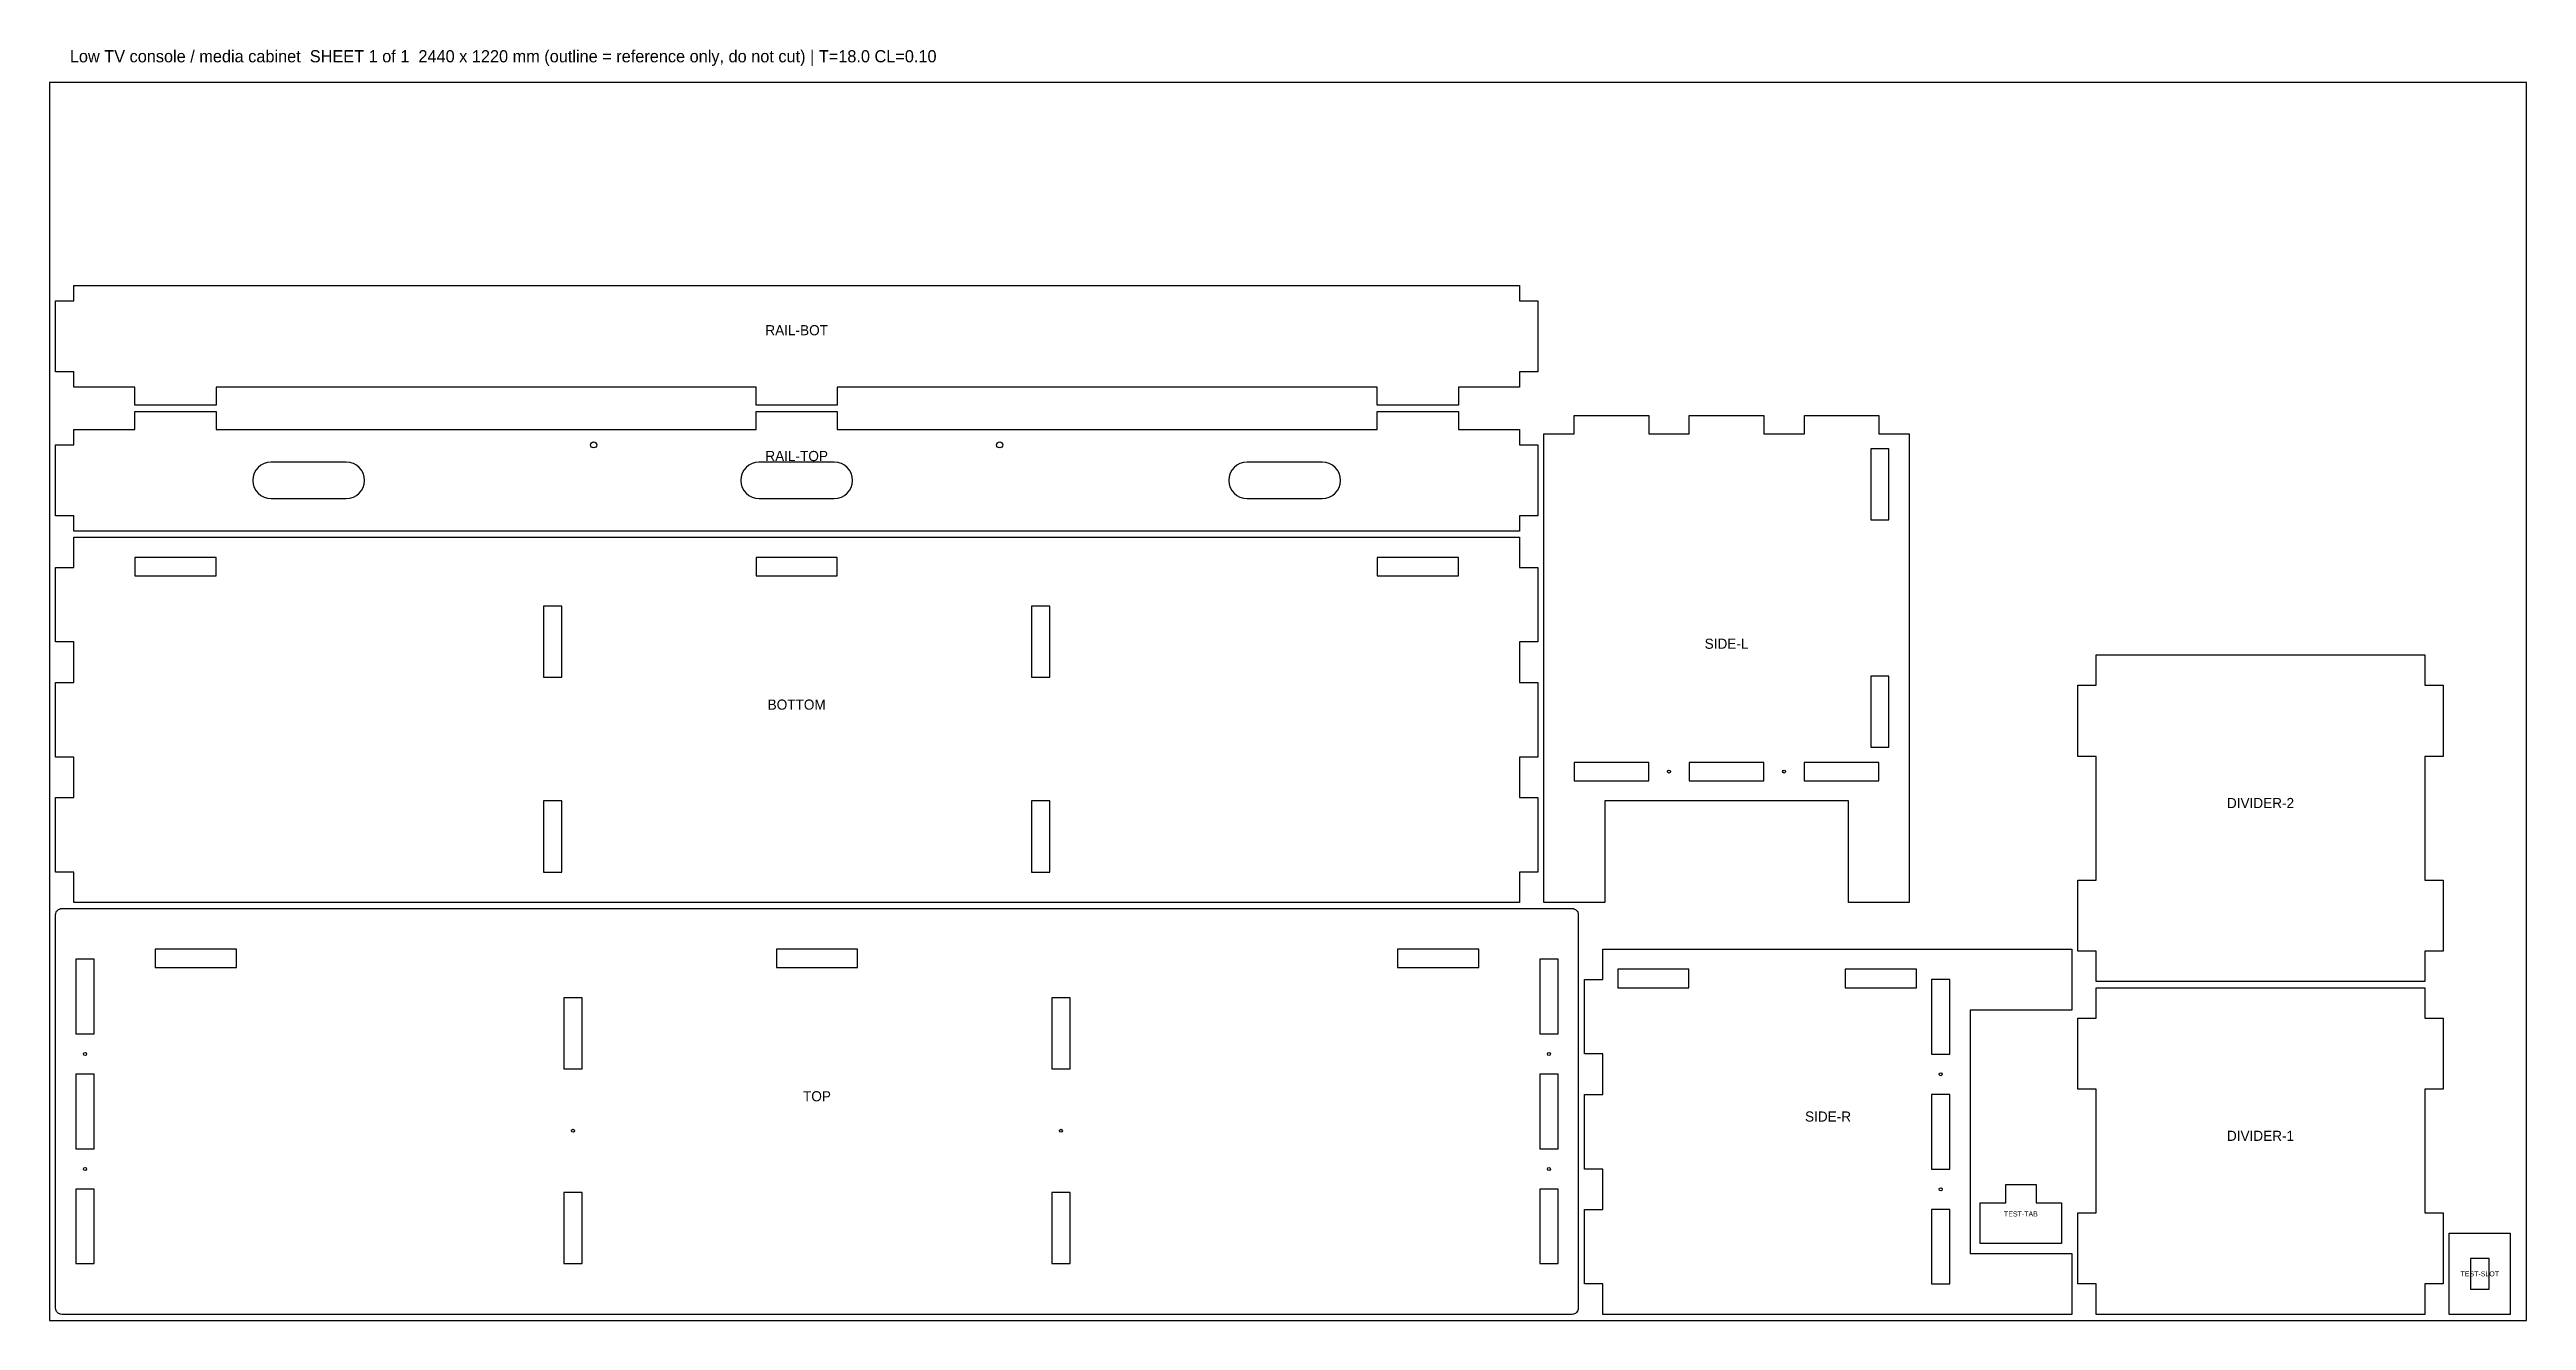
# Model space of a CAD drawing. Header units: millimetres. Extents: x 0 to 2440, y 0 to 1253.
import ezdxf
from ezdxf.enums import TextEntityAlignment as Align

# ---------------------------------------------------------------- set-up
doc = ezdxf.new("R2010")
doc.units = ezdxf.units.MM
doc.layers.add('CUT', color=1, linetype='Continuous')
doc.layers.add('LABELS', color=5, linetype='Continuous')

msp = doc.modelspace()

# ---------------------------------------------------------------- linework, layer by layer
at = {"layer": 'CUT'}
for points in [[(84, 920), (24, 920), (24, 935), (6, 935), (6, 1005), (24, 1005), (24, 1020), (1448, 1020), (1448, 1005), (1466, 1005), (1466, 935), (1448, 935), (1448, 920), (1388, 920), (1388, 902), (1308, 902), (1308, 920), (776, 920), (776, 902), (696, 902), (696, 920), (164, 920), (164, 902), (84, 902)], [(6, 863), (24, 863), (24, 878), (84, 878), (84, 896), (164, 896), (164, 878), (696, 878), (696, 896), (776, 896), (776, 878), (1308, 878), (1308, 896), (1388, 896), (1388, 878), (1448, 878), (1448, 863), (1466, 863), (1466, 793), (1448, 793), (1448, 778), (24, 778), (24, 793), (6, 793)], [(1575.3, 874), (1615.3, 874), (1615.3, 892), (1688.7, 892), (1688.7, 874), (1728.7, 874), (1728.7, 892), (1802, 892), (1802, 874), (1832, 874), (1832, 412), (1772, 412), (1772, 512), (1532, 512), (1532, 412), (1472, 412), (1472, 874), (1502, 874), (1502, 892), (1575.3, 892)], [(1794, 789), (1812, 789), (1812, 859), (1794, 859)], [(6, 668.7), (6, 742), (24, 742), (24, 772), (1448, 772), (1448, 742), (1466, 742), (1466, 668.7), (1448, 668.7), (1448, 628.7), (1466, 628.7), (1466, 555.3), (1448, 555.3), (1448, 515.3), (1466, 515.3), (1466, 442), (1448, 442), (1448, 412), (24, 412), (24, 442), (6, 442), (6, 515.3), (24, 515.3), (24, 555.3), (6, 555.3), (6, 628.7), (24, 628.7), (24, 668.7)], [(84, 734), (164.1, 734), (164.1, 752), (84, 752)], [(696, 752), (696, 734), (776, 734), (776, 752)], [(1388, 752), (1308, 752), (1308, 734), (1388, 734)], [(486.6, 634), (504.7, 634), (504.7, 704), (486.6, 704)], [(985.4, 704), (967.3, 704), (967.3, 634), (985.4, 634)], [(1794, 635), (1794, 565), (1812, 565), (1812, 635)], [(2340, 364), (2340, 334), (2016, 334), (2016, 364), (1998, 364), (1998, 434), (2016, 434), (2016, 556), (1998, 556), (1998, 626), (2016, 626), (2016, 656), (2340, 656), (2340, 626), (2358, 626), (2358, 556), (2340, 556), (2340, 434), (2358, 434), (2358, 364)], [(1502, 550), (1502, 532), (1575.4, 532), (1575.4, 550)], [(1688.7, 550), (1615.3, 550), (1615.3, 532), (1688.7, 532)], [(1802, 532), (1802, 550), (1728.6, 550), (1728.6, 532)], [(504.7, 441.9), (504.7, 512), (486.6, 512), (486.6, 441.9)], [(967.3, 512), (967.3, 441.9), (985.4, 441.9), (985.4, 512)], [(12, 6), (10.8, 6.1), (9.7, 6.5), (8.7, 7), (7.8, 7.8), (7, 8.7), (6.5, 9.7), (6.1, 10.8), (6, 12), (6, 400), (6.1, 401.2), (6.5, 402.3), (7, 403.3), (7.8, 404.2), (8.7, 405), (9.7, 405.5), (10.8, 405.9), (12, 406), (1500, 406), (1501.2, 405.9), (1502.3, 405.5), (1503.3, 405), (1504.2, 404.2), (1505, 403.3), (1505.5, 402.3), (1505.9, 401.2), (1506, 400), (1506, 12), (1505.9, 10.8), (1505.5, 9.7), (1505, 8.7), (1504.2, 7.8), (1503.3, 7), (1502.3, 6.5), (1501.2, 6.1), (1500, 6)], [(104, 347.9), (184.1, 347.9), (184.1, 366.1), (104, 366.1)], [(716, 366.1), (716, 347.9), (796, 347.9), (796, 366.1)], [(1408, 366.1), (1328, 366.1), (1328, 347.9), (1408, 347.9)], [(1530, 109.3), (1530, 149.3), (1512, 149.3), (1512, 222.7), (1530, 222.7), (1530, 262.7), (1512, 262.7), (1512, 336), (1530, 336), (1530, 366), (1992, 366), (1992, 306), (1892, 306), (1892, 66), (1992, 66), (1992, 6), (1530, 6), (1530, 36), (1512, 36), (1512, 109.3)], [(25.9, 282.6), (44, 282.6), (44, 356.1), (25.9, 356.1)], [(1486, 282.6), (1486, 356.1), (1468, 356.1), (1468, 282.6)], [(1615, 327.9), (1615, 346.1), (1545, 346.1), (1545, 327.9)], [(1769, 327.9), (1839, 327.9), (1839, 346.1), (1769, 346.1)], [(506.6, 247.9), (524.7, 247.9), (524.7, 318.1), (506.6, 318.1)], [(1005.4, 318.1), (987.3, 318.1), (987.3, 247.9), (1005.4, 247.9)], [(1872, 336.1), (1854, 336.1), (1854, 262.6), (1872, 262.6)], [(2340, 36), (2340, 6), (2016, 6), (2016, 36), (1998, 36), (1998, 106), (2016, 106), (2016, 228), (1998, 228), (1998, 298), (2016, 298), (2016, 328), (2340, 328), (2340, 298), (2358, 298), (2358, 228), (2340, 228), (2340, 106), (2358, 106), (2358, 36)], [(44, 169.3), (44, 242.7), (25.9, 242.7), (25.9, 169.3)], [(1486, 242.7), (1468, 242.7), (1468, 169.3), (1486, 169.3)], [(1854, 222.7), (1854, 149.3), (1872, 149.3), (1872, 222.7)], [(44, 129.4), (25.9, 129.4), (25.9, 56), (44, 56)], [(524.7, 56), (524.7, 126), (506.6, 126), (506.6, 56)], [(987.3, 126), (987.3, 56), (1005.4, 56), (1005.4, 126)], [(1468, 129.4), (1468, 56), (1486, 56), (1486, 129.4)], [(1982, 116), (1982, 76), (1902, 76), (1902, 116), (1927, 116), (1927, 134), (1957, 134), (1957, 116)], [(1854, 36), (1872, 36), (1872, 109.4), (1854, 109.4)], [(2424, 6), (2364, 6), (2364, 86), (2424, 86)], [(2384.9, 61), (2384.9, 30.9), (2403.1, 30.9), (2403.1, 61)]]:
    msp.add_lwpolyline(points, close=True, dxfattribs=at)
for points in [[(218.3, 810), (292.3, 810, 1), (292.3, 846), (218.3, 846, 1)], [(699, 810), (773, 810, 1), (773, 846), (699, 846, 1)], [(1179.7, 810), (1253.7, 810, 1), (1253.7, 846), (1179.7, 846, 1)]]:
    msp.add_lwpolyline(points, format="xyb", close=True, dxfattribs=at)
for centre, radius in [((536, 863), 3), ((936, 863), 3), ((1595.3, 541), 1.5), ((1708.7, 541), 1.5), ((35, 262.7), 1.5), ((1477, 262.7), 1.5), ((1863, 242.7), 1.5), ((515.7, 187), 1.5), ((996.3, 187), 1.5), ((35, 149.3), 1.5), ((1477, 149.3), 1.5), ((1863, 129.3), 1.5)]:
    msp.add_circle(centre, radius, dxfattribs=at)
at = {"layer": 'LABELS'}
msp.add_lwpolyline([(0, 0), (2440, 0), (2440, 1220), (0, 1220)], close=True, dxfattribs=at)

# ---------------------------------------------------------------- texts
msp.add_text('Low TV console / media cabinet  SHEET 1 of 1  2440 x 1220 mm (outline = reference only, do not cut) | T=18.0 CL=0.10', height=12, dxfattribs=at).set_placement((20, 1240))
for s, height, p in [('RAIL-BOT', 10, (736, 976)), ('RAIL-TOP', 10, (736, 852)), ('SIDE-L', 10, (1652, 667)), ('BOTTOM', 10, (736, 607)), ('DIVIDER-2', 10, (2178, 510)), ('TOP', 10, (756, 221)), ('SIDE-R', 10, (1752, 201)), ('DIVIDER-1', 10, (2178, 182)), ('TEST-TAB', 5, (1942, 105)), ('TEST-SLOT', 5, (2394, 46))]:
    msp.add_text(s, height=height, dxfattribs=at).set_placement(p, align=Align.MIDDLE_CENTER)

doc.saveas('drawing.dxf')
